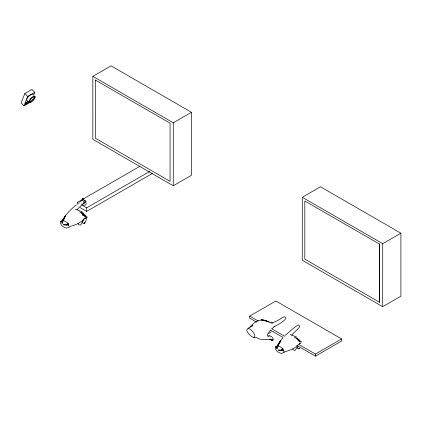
<?xml version="1.0" encoding="UTF-8"?>
<svg xmlns="http://www.w3.org/2000/svg" width="422" height="422" viewBox="0 0 422 422"><rect width="100%" height="100%" fill="white"/><g stroke="black" fill="none" stroke-linecap="round" stroke-linejoin="round"><path stroke-width="0.63" d="M78.207 223.66L78.191 224.261L78.703 224.662L80.328 225.163L81.219 224.177L83.356 219.909M293.026 348.978L293.01 349.58L293.522 349.975L295.147 350.482L297.404 346.773M297.299 346.768L297.125 348.081L298.882 348.92L299.747 348.129L298.871 348.862M83.414 219.002L82.306 222.769L84.062 223.607L85.65 221.613L87.148 216.919L84.817 215.331L83.45 215.088L85.381 216.708L82.564 214.276M82.754 215.267L83.028 214.123L82.686 215.141M82.891 199.738L83.039 199.337M63.917 218.522L64.366 217.367M278.736 343.84L279.185 342.685L280.213 342.374M33.654 95.266L34.804 92.334L31.919 89.438L24.787 93.557L21.1 102.936L23.985 105.838L30.569 102.034M23.985 105.838L27.673 96.453L34.804 92.334M29.134 102.288L25.315 104.492L25.863 102.63L28.042 101.37M25.315 104.492L25.995 102.762L28.174 101.502M76.366 204.823C70.748 209.476 65.457 214.429 62.055 221.059L62.161 223.628L62.087 222.695L62.952 220.954M64.107 218.633L65.843 215.151L62.567 220.748M282.703 337.864L276.874 346.372L276.98 348.947L276.906 348.008L278.061 345.687M278.926 343.946L280.662 340.464L277.386 346.066M62.862 220.258L65.062 216.586L62.419 220.68M277.37 346.098L279.881 341.899L277.238 345.998M252.024 326.095L252.978 325.436L248.12 328.205L246.569 330.368C248.489 333.876 251.581 338.513 256.26 337.236C261.118 341.377 267.11 338.006 272.306 340.169L269.727 339.23L272.121 340.343L273.002 340.264L273.377 339.372L272.601 337.748L271.436 336.524L269.463 335.78L267.759 336.297L267.474 335.696L267.49 334.203L270.212 330.5M76.946 209.934L78.703 207.919M291.766 335.253L293.949 332.52L294.72 332.167L299.335 327.319L299.72 326.438L299.456 325.647L298.201 324.914C293.401 327.767 289.555 332.088 285.003 335.326M250.067 327.287C254.403 320.878 262.758 317.265 269.415 322.466M79.679 202.291L80.818 201.109M79.9 206.854L81.414 205.319M298.154 345.001C294.677 348.646 289.708 350.429 285.056 351.663L281.616 353.457C278.515 352.829 274.912 350.745 275.35 347.074L278.942 344.774L276.874 346.372L276.906 348.008M84.986 222.769L84.052 223.549L84.933 222.816M271.341 331.792L268.719 333.559M271.837 328.77L274.606 326.422L273.941 326.813L280.029 323.526L284.491 320.203L285.873 318.367L285.831 317.544L284.523 316.743L283.136 317.196L279.654 319.412L272.754 322.877L270.971 323.062M82.649 203.868L83.909 202.94M82.881 199.764L82.369 199.938L82.459 199.532M68.142 223.581L66.085 225.058L63.279 224.757L68.812 224.889L66.085 225.058L68.2 223.544M282.962 348.899L280.904 350.376L278.098 350.07L283.631 350.202L280.904 350.376L283.02 348.862M298.908 344.167L300.533 343.202L299.43 343.561M60.531 221.761L62.377 220.822L64.888 221.197L67.752 223.006L69.44 227.041L66.797 228.144C63.696 227.511 60.093 225.432 60.531 221.761L64.123 219.456L62.055 221.059L62.087 222.695M25.183 104.361L28.453 102.472M92.851 76.356L111.033 65.858L191.461 112.289L191.461 175.278L173.278 185.775L92.84 139.35L92.851 76.356L173.278 122.791L191.461 112.289M77.316 204.195L77.316 202.418L81.863 199.791M83.567 198.809L139.856 166.31M81.172 204.649L86.684 207.83L149.799 171.39M78.967 206.928L86.684 211.38L152.643 173.305M256.513 322.113L249.713 318.188L249.713 316.089L275.867 300.986L341.604 338.94L341.604 341.039L315.45 356.142L296.75 345.344M382.701 306.704L382.717 243.71L400.9 233.213L400.9 296.197L382.717 306.694L302.279 260.274L302.294 197.274L320.477 186.777L400.9 233.213M298.449 344.225L315.45 354.042L341.604 338.94M275.35 347.074L277.196 346.14L279.707 346.515L282.571 348.324L284.259 352.354M253.717 337.405L254.392 337.078L254.73 334.941L253.168 332.04L250.684 329.529L248.12 328.205M84.611 218.243L85.713 217.889L84.089 218.849L84.775 218.353C80.95 222.605 75.596 225.063 70.237 226.35M86.89 217.715L84.384 218.327M269.479 335.891L268.286 336.128M84.189 200.534C87.502 200.202 86.025 203.958 83.44 203.061M266.519 321.126L264.425 320.34L261.091 319.829L264.425 320.34L272.617 323.004M75.469 209.122L82.09 211.897L82.897 212.662L82.97 213.569M290.283 334.44L296.909 337.21M264.9 320.746L266.482 321.374M79.426 211.802L83.915 214.365L81.04 212.588M294.245 337.12L298.734 339.684L295.859 337.901M302.279 197.285L382.717 243.71M95.372 80.075L170.077 123.187L170.061 181.339L95.372 138.216L95.388 80.064M77.316 202.418L78.967 203.372M249.713 316.089L258.217 320.994M271.815 328.849L284.85 336.371M270.117 329.967L283.151 337.489M296.75 338.455L299.604 340.127M81.931 213.136L84.785 214.809L85.112 215.753M301.967 342.231L299.636 340.649L298.27 340.401L300.2 342.026L297.383 339.594M24.787 93.557L27.673 96.453M63.843 218.359L64.002 218.786M86.262 203.531C86.352 205.546 82.311 205.862 81.884 203.963M379.505 244.116L379.505 302.257M315.45 354.042L315.45 356.142M173.278 122.791L173.263 185.785M86.684 207.83L86.684 211.38M27.441 100.526A4.373 1.493 -44.9 0 1 28.886 96.19A4.373 1.493 -44.9 0 1 33.18 94.839M34.166 96.627A3.756 1.282 -44.9 0 1 31.887 99.982A3.756 1.282 -44.9 0 1 28.828 101.459M81.546 201.083A1.978 0.733 46.3 0 1 81.9 200.049A1.978 0.733 46.3 0 1 83.867 201.721A1.978 0.733 46.3 0 1 83.862 203.051M83.282 199.358A1.978 0.733 46.3 0 1 85.044 201.278A1.978 0.733 46.3 0 1 84.495 202.096M83.276 198.957A0.891 0.58 -53 0 0 83.097 198.34L82.622 198.556L83.039 198.314A0.891 0.28 -76.6 0 1 83.129 198.889M82.253 198.435C83.424 199.242 82.828 197.765 82.253 198.435M271.393 339.288L270.312 339.172L272.47 339.874L271.393 339.288M379.515 244.106L304.816 200.993L304.816 259.134L379.515 302.247L379.515 244.106M30.943 102.108A4.373 1.493 -44.9 0 0 35.226 96.469A4.373 1.493 -44.9 0 0 29.872 99.56A4.373 1.493 -44.9 0 0 30.943 102.108M31.096 101.723A3.756 1.282 -44.9 0 0 34.778 96.875A3.756 1.282 -44.9 0 0 30.173 99.534A3.756 1.282 -44.9 0 0 31.096 101.723"/></g></svg>
